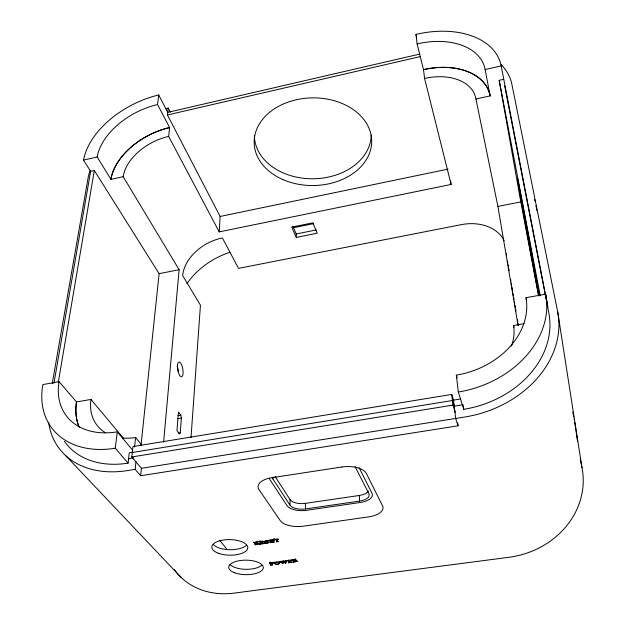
<?xml version="1.0" encoding="UTF-8"?>
<svg xmlns="http://www.w3.org/2000/svg" width="625" height="625" viewBox="0 0 625 625"><rect width="100%" height="100%" fill="white"/><g stroke="black" fill="none" stroke-linecap="round" stroke-linejoin="round"><path stroke-width="0.94" d="M293.297 562.07L293.711 561.82L292.586 560.203L291.531 559.906L294.766 559.531L296.164 560.133A1.328 0.562 -0.5 0 1 295.914 560.43L295.203 560.68L295.203 559.32L295.906 559.062M288.414 562.727L288.898 560.016M288.273 562.812L292.359 562.266C292.664 561.023 289.383 563.859 288.984 561.5L288.984 560.141M355.039 466.516L368.875 493.602A12.648 5.992 -2.1 0 1 359.609 501.086L305.469 508.953A12.516 5.867 -0.6 0 1 290 505.164L290.016 499.547L275.086 476.453M283.383 560.602L283.219 563.555L279.016 561.609L280.984 561.344L280.609 561.609L282.945 562.969L283.039 561.781C279.375 560.75 284.977 560.688 285.492 562.617L285.57 560.938L284.836 560.82L286.422 560.602L285.625 563.227L285.633 561.867M285.781 563.211L285.898 560.508M276.562 541.742L276.578 540.352M276.844 541.68L276.906 539.914M274.133 538.727L273.961 540.141L273.977 538.75M270.305 542.617L270.648 540.781M270.727 542.477L270.773 541.023M270.672 565.125L271.094 563.516L269.898 561.922M290 505.164L272.945 479.023L272.977 477.109M270.18 541.32C272.297 539.477 273.703 542.492 273.195 539.977M266 543.352L265.391 542.531L266.422 542.938A1.766 0.773 0.1 0 0 268.102 542.875L268.234 542.258L264.492 541.344L267.367 540.383L267.984 541.219L266.188 540.727L265.109 541.266L268.469 541.828L269.094 542.586L266 543.352L266.023 541.961M266.148 543.328L266.172 541.938M257.07 544.461L255.703 543.492L258.969 544.273L264.727 543.469L264.758 542.078M260.664 543.961L261.141 542.375L259.844 540.57M255.156 544.734L255.469 543.273M255.437 544.664L255.609 543.172M260.523 544.055L257.031 543.258L257.062 541.859L257.773 541.594M264.727 543.469C265.008 542.156 261.633 545.156 261.188 542.648C264.32 542.836 263.641 541.555 261.086 542.516L260.375 541.57L263.398 541.578L262.945 541.062L258.766 541.719M450.617 180.797L451.102 184.445L219.195 231.883L220.125 216.461L167.438 114.961L168.219 108.094A81.008 51.203 -27.5 0 0 165.648 108.719M191.016 437.625L200.445 305.172L182.664 275.586A40.688 28.789 -28.2 0 1 222.398 237.938L238.516 268.375L461.164 224.664A41.383 31.055 -14.6 0 1 504.195 240.766M180.227 432.914L181.398 418.086L180.812 415.172L178.492 411.969L176.969 430.711L179.328 433.859L180.227 432.914L178.617 433.18M163.594 442.219L179.125 269.703L123.188 176.68L110.961 179.367L97.18 157L83.516 160.086L90.633 171.328L53.938 383.281M140.633 475.734L141.406 468.289L131.797 456.961L132.953 446.562L451.719 394.422L453.562 400.117L455.656 418.461L458.078 425.812L140.633 475.734L135.148 469.352L135.953 461.867M141.055 444.93L159.117 273.672L94.312 170.516L90.633 171.328M134.547 447.031L135.594 437.469A55.156 40.508 -36.1 0 1 122.391 438.039M219.195 231.883L168.656 136.398L169.617 127.586L157.547 104.523L158.727 94.969A75.609 46.844 -27.4 0 0 83.516 160.086M64.398 441.234A89.953 65.773 -36 0 0 128.102 463.125L129.273 452.781L132.734 452.219M115.25 448.219L117.266 431.828A73.508 52.852 -35.6 0 1 59.062 381.648L42.883 384.562A91.945 66.141 -35.6 0 0 115.25 448.219L128.102 463.125M58.25 382.508L94.312 170.516M52.203 383.766L88.039 178.203A81.008 51.203 -27.5 0 1 89.93 170.773M261.086 543.82L259.648 541.781L258.961 541.695M288.828 562.594C287.539 558.93 284.07 561.656 290.75 560.016L291.164 560.5L288.25 560.492L288.891 561.375C291.383 560.477 291.984 561.672 288.984 561.5M279.5 562.133L278.648 562.719M257.062 541.539L256.539 541.828M295.219 559.016L294.695 559.281M270.664 541.133L270.32 541.227M273.242 562.203L272.172 562.539M257.031 543.258L257.742 542.984A1.375 0.602 0.4 0 0 257.984 542.672L256.5 542.023L253.227 542.492M419.844 54.039L167.734 112.375L158.727 94.969M167.438 114.961L420.156 56.617M501.203 65.906A80.539 51.773 -16.9 0 0 415.977 34.398L417.109 43.922A64.398 41.383 -16.9 0 1 485.133 69.531L501.203 65.906L547.805 306.859L545.68 294.164L526.016 297.695A77.602 60.914 -15.7 0 1 456.336 375.156L458.328 392.031L463.742 409.32A94.844 75.594 -15.3 0 0 548.844 313.062L546.609 301.562M538.586 295.844L520.812 201.898L499.195 80.32L503.531 79.352M417.109 43.922L423.516 69.656L424.586 78.453A48.484 31.938 -16.7 0 1 475.961 99.016L490.133 95.898L485.133 69.531M220.125 216.461L448.086 169.117M293.398 227.734L313.414 223.688M292.859 226.234L296.281 233.969L316.211 229.961M296.289 237.414L317.227 233.227L312.883 222.828L291.719 227.109L296.289 237.414L296.281 233.969M159.117 273.672L179.125 269.703M518.102 325.672L497.898 206.445L520.812 201.898M59.062 381.648L76.523 401.953L90.969 399.43L123.312 438.094M511.438 346.086A58.125 46.492 -15.2 0 0 513.562 325.516L524.086 323.672M177.945 415.648L180.812 415.172M177.57 418.727L181.398 418.086M453.562 400.117L460.672 398.961M132.297 452.484L452.414 400.508L454.258 406.18L463.188 404.734M131.797 456.961L452.938 405.109L455.383 412.609M128.602 458.672L133.828 457.836M135.148 469.352L127.258 470.602A98.164 71.789 -36 0 1 48.641 422.312M141.406 468.289L464.672 417.031A103.508 82.516 -15.3 0 0 557.625 311.516L511.883 84.344A86.195 56.477 -16.7 0 0 501.172 64.656M290.016 499.547A12.469 5.898 -0.6 0 0 305.43 503.359L359.359 495.461A12.602 6.023 -2.1 0 0 368.414 491.062M270.156 542.711L274.383 542.117C274.688 540.797 271.273 543.82 270.844 541.297L273.18 541.367M295.414 561.852L293.141 562.156M293.836 560.797L295.289 560.172L293.164 559.859L293.836 560.797L293.828 559.438M293.906 559.539L293.906 560.906L294.461 560.828C298.523 561.977 299.219 561.523 295.203 560.68M268.633 540.336L269.328 540.43L270.758 542.414M278.508 541.469L277.828 541.375L276.352 539.352L278.586 539.5L278.117 538.938L273.617 539.562L273.961 540.141M253.437 542.469L254.117 542.562L255.578 544.562M272.523 564.875L271.227 563.969L273.398 563.32A1.633 0.688 0 0 0 273.109 562.883C270.164 562.625 267.352 561.836 271.078 564.969M295.164 561.82L293.906 560.906M275.188 562.727L274.266 562.117M283.367 561.961L285.625 563.227M65.336 455.289L181.289 577.594M117.266 431.828L132.734 450.289M135.594 437.469L141.773 445.023M219.586 540.203L226.383 548.516M255 544.828L257.289 544.438M270.516 565.211L272.727 564.844M268.438 540.367L272.633 539.703L273.078 540.227L270.055 540.211L270.75 541.164M276.414 541.836L278.703 541.445M293.625 560.297L293.711 561.914M168.219 108.094L170.281 112.094M359.102 467.719L371.961 493.148A15.812 7.492 -2.1 0 1 360.352 502.484L306.336 510.32A15.641 7.328 -0.6 0 1 287.016 505.602L269.844 479.5A16.328 7.984 -0.1 0 1 269.328 478.492M456.336 375.156L457.188 377.93M274.117 540.125L275.57 539.461L276.992 541.586M424.586 78.453L451.102 184.445M415.977 34.398L416.664 37.18M513.562 325.516L513.977 327.422M475.961 99.016L497.898 206.445M572.805 411.953L573.75 416.727M576.484 435.484L576.859 437.398M577.234 439.313L577.617 441.219L574.711 422.406M580.305 459.141L582 467.742A83.5 74.391 -9.7 0 1 508.859 557.297L234.242 593.102A80.102 66.367 -40.9 0 1 174.32 569.609M504.68 85.938L545.492 295.812M545.859 297.727L546.234 299.641M526.016 297.695L526.562 300.555M499.195 80.32L540.141 295.375M507.508 261.031L507.836 262.953M508.164 264.875L508.492 266.797M508.812 268.727L509.141 270.648M510.609 279.305L510.938 281.227M511.266 283.148L511.594 285.07M511.914 287L512.734 291.805M513.062 293.727L513.383 295.656M513.711 297.578L514.039 299.5M514.367 301.422L514.695 303.352M515.016 305.273L515.344 307.195M515.672 309.117L516 311.039M517.469 319.695L517.797 321.625M518.117 323.547L518.445 325.469M557.625 311.516L582 467.742M574.125 418.641L574.422 420.523M506.313 253.68L506.578 255.477M463.297 405.656L463.742 409.32M457.742 422.938L458.078 425.812M451.719 394.422L452.938 405.109M359.359 495.461L359.609 501.086M305.43 503.359L305.469 508.953M293.57 560.648L293.57 562.008M105.492 432.773A55.156 40.508 -36.1 0 1 90.969 399.43M123.188 176.68A45.586 28.977 -27.5 0 1 168.656 136.398M186.977 283.555A64.633 47.148 -28.4 0 1 229.945 252.281M545.68 294.164A97.07 76.242 -15.7 0 1 458.328 392.031M110.961 179.367A59.016 37.516 -27.5 0 1 169.617 127.586A59.016 37.516 -27.5 0 0 110.922 179.305M97.18 157A60.461 37.445 -27.4 0 1 157.547 104.523M490.133 95.898A62.766 41.352 -16.6 0 0 423.516 69.656A62.773 41.352 -16.7 0 1 490.117 95.82M79.078 426.992A71.414 52.461 -36.1 0 1 76.477 401.898M371.219 135.07A58.43 43.883 -0.8 0 1 312.844 178.773A58.43 43.883 -0.8 0 1 254.375 135.836M79.125 427.055A71.406 52.461 -36.1 0 1 76.523 401.953M538.609 295.125A69.586 0.445 79.6 0 1 520.75 198.062A69.586 0.445 79.6 0 1 521.531 198.859A69.586 0.445 79.6 0 1 539.391 295.906M246.273 545.422A17.93 7.844 1 0 1 229.453 549.703A17.93 7.844 1 0 1 213.336 544.484M261.734 565.305A17.266 7.305 0.5 0 1 245.406 569.305A17.266 7.305 0.5 0 1 230.016 564.461M272.945 479.023A13.062 6.383 -0.1 0 1 272.344 477.391M534.648 199.453A69.742 1.25 79.6 0 1 535 201.227M535.883 205.695A69.742 1.25 79.6 0 1 536.188 207.242M536.492 208.82A69.742 1.25 79.6 0 1 536.805 210.43M177.133 366.055A7.508 2.609 80.2 0 1 178.375 371.57M278.781 563.406C277.867 565.922 272.617 562.375 276.406 562.055A1.445 0.609 -0.1 0 1 277.391 562.148L278.781 563.406M272.523 563.414L271.156 563.875L270.453 562.945L272.523 563.414M279.578 563.258C278.453 564.828 275.242 564.781 274.109 563.211A2.719 1.148 -0.1 0 1 274.453 562.492L278.055 562.047A2.742 1.164 -0.1 0 1 279.203 562.539L279.578 563.258M257.086 542.828L255.617 543.383L254.859 542.383L256.43 542.281L257.086 542.828M341.859 467.008L271.875 477.688A19.82 9.539 0 0 0 259.07 489.766L280.25 520.625A18.812 8.609 -0.6 0 0 303.5 526.141L368.422 516.922A19.062 8.836 -2.3 0 0 382.57 505.914L366.445 473.594A20.078 9.812 -1.9 0 0 341.859 467.008M282.898 179.578A58.781 43.836 -0.8 0 0 371.688 141.883A58.781 43.836 -0.8 0 0 284.156 103.648A58.781 43.836 -0.8 0 0 282.898 179.578M177.539 364.578A7.516 2.578 80.2 0 0 180.898 376.68A7.516 2.578 80.2 0 0 182.336 366.883A7.516 2.578 80.2 0 0 177.539 364.578M234.687 572.82A17.328 7.258 0.5 0 0 263.031 568.906A17.328 7.258 0.5 0 0 240.32 560.523A17.328 7.258 0.5 0 0 234.687 572.82M218.211 553.195A17.992 7.797 1 0 0 247.516 549.023A17.992 7.797 1 0 0 223.695 539.977A17.992 7.797 1 0 0 218.211 553.195"/></g></svg>
